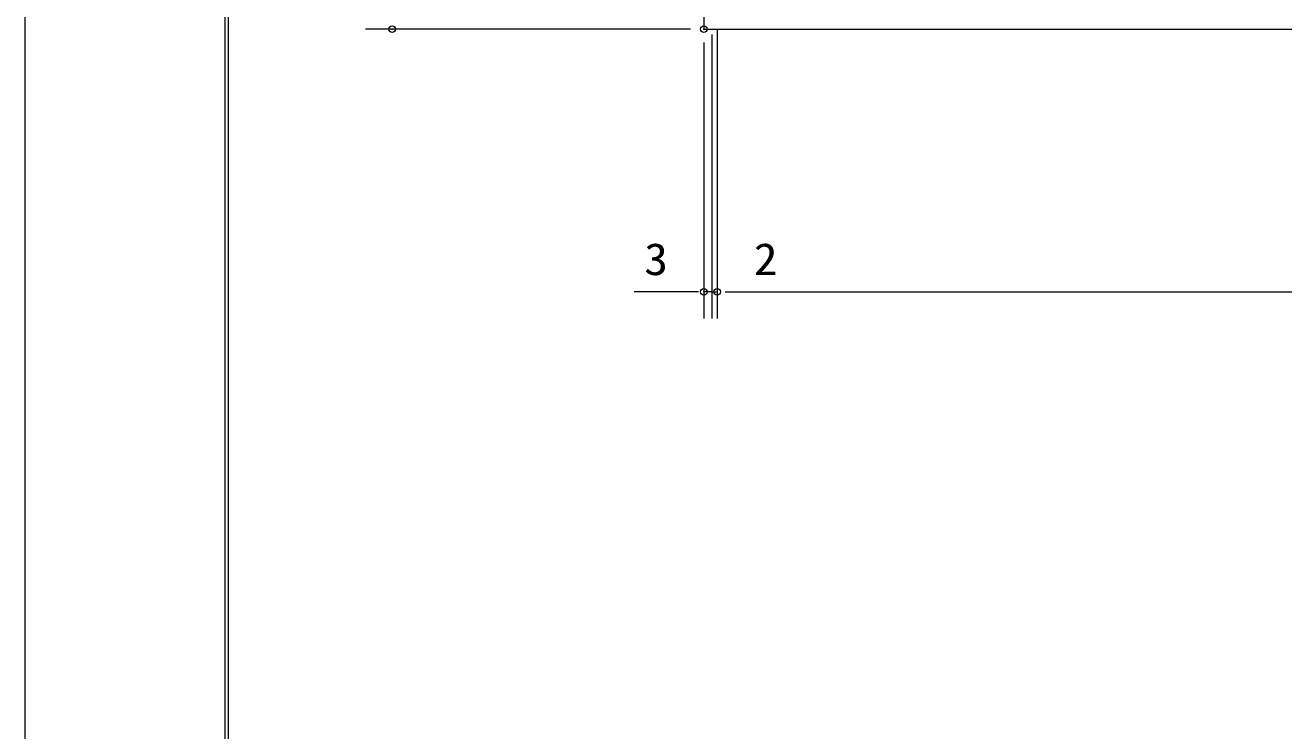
# Model space of a CAD drawing. Units: millimetres, scale not verified. Extents: x -1050 to 1050, y -742 to 742.
# Drawn here: x -1050 to -578, y -10.7 to 254 of the extents above; entities that cross this region are included whole.
import ezdxf
from ezdxf.enums import TextEntityAlignment as Align

# ---------------------------------------------------------------- set-up
doc = ezdxf.new("R2010")
doc.units = ezdxf.units.MM
doc.header["$LTSCALE"] = 5
doc.header["$PDMODE"] = 32
doc.header["$PDSIZE"] = 2.5
for name, color, linetype, lineweight in [('0-0_7-図\u3000枠', 4, 'Continuous', 9), ('0-1_寸法注釈', 2, 'Continuous', 9), ('0-3_DEFPOINTS', 134, 'Continuous', 9), ('0-9_枠', 7, 'Continuous', 9)]:
    doc.layers.add(name, color=color, linetype=linetype, lineweight=lineweight)
doc.styles.add('ＭＳ ゴシック', font='')
doc.styles.get('ＭＳ ゴシック').set_extended_font_data('MS Gothic')

msp = doc.modelspace()

# ---------------------------------------------------------------- linework, layer by layer
at = {"layer": '0-0_7-図\u3000枠'}
for p, q in [((-975, -692.5), (-975, 692.5)), ((-973.75, -691.25), (-973.75, 691.25))]:
    msp.add_line(p, q, dxfattribs=at)
at = {"layer": '0-1_寸法注釈'}
for p, q in [((-800.45, 252.475), (-922.363, 252.475)), ((-792.45, 250.475), (-792.45, 143.953)), ((-792.45, 250.475), (-792.45, 143.953)), ((-790.45, 252.475), (-790.45, 143.953)), ((-790.45, 252.475), (-790.45, 143.953)), ((-795.45, 247.475), (-795.45, 143.953)), ((-800.45, 153.953), (-821.563, 153.953)), ((-797.45, 153.953), (-802.45, 153.953)), ((-792.45, 153.953), (-795.45, 153.953)), ((-792.45, 153.953), (-790.45, 153.953)), ((-787.45, 153.953), (-782.45, 153.953)), ((-785.45, 153.953), (199.55, 153.953)), ((-785.45, 153.953), (-764.337, 153.953))]:
    msp.add_line(p, q, dxfattribs=at)
at = {"layer": '0-3_DEFPOINTS'}
msp.add_lwpolyline([(-1050, -742.5), (-1050, 742.5), (1050, 742.5), (1050, -742.5)], close=True, dxfattribs=at)
for p in [(-912.363, 252.475), (-795.45, 252.475), (-795.45, 252.475), (-795.45, 153.953), (-790.45, 153.953)]:
    msp.add_point(p, dxfattribs=at)
at = {"layer": '0-9_枠'}
for p, q in [((-795.45, 512.475), (-795.45, 252.475)), ((-795.45, 252.475), (409.55, 252.475))]:
    msp.add_line(p, q, dxfattribs=at)

# ---------------------------------------------------------------- texts
at = {"layer": '0-1_寸法注釈', "color": 7, "style": 'ＭＳ ゴシック', "width": 1.1}
for s, p in [('3', (-817.873, 156.64)), ('2', (-776.76, 156.64))]:
    msp.add_text(s, height=12.02, dxfattribs=at).set_placement(p, align=Align.BOTTOM_LEFT)

doc.saveas('drawing.dxf')
